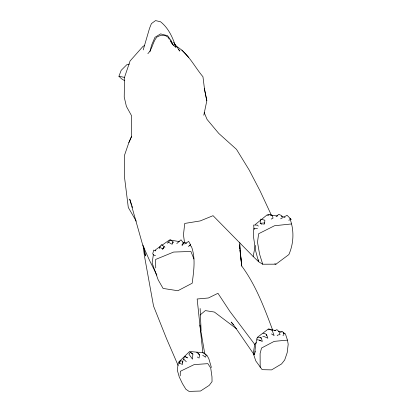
<?xml version="1.0" encoding="UTF-8"?>
<svg xmlns="http://www.w3.org/2000/svg" width="412" height="412" viewBox="0 0 412 412"><rect width="100%" height="100%" fill="white"/><g stroke="black" fill="none" stroke-linecap="round" stroke-linejoin="round"><path stroke-width="0.62" d="M144.658 45.5L143 46.381L130.074 60.971L124.496 77.394L124.228 97.098L126.402 106.409L131.49 115.602L131.423 136.846L128.853 142.629L124.439 155.489L124.373 176.151L128.297 207.483L136.238 221.136M189.778 245.377L191.405 246.402C195.818 258.18 193.748 271.111 192.177 283.24L177.871 290.738L163.085 288.431L158.193 279.908L152.141 263L153.367 254.709M180.214 375.842L180.322 371.305L194.191 364.589L207.844 363.657L210.707 367.957L211.974 376.815L212.051 381.594L209.224 385.369L200.5 391.029L189.062 391.4L185.879 389.247L182.423 383.577L179.23 376.877L177.284 370.094L178.381 362.375L189.572 351.513L203.729 352.749L207.143 355.592L208.869 358.831L211.407 367.494M260.183 367.349L260.101 353.511L261.538 348.027L274.232 341.352L287.478 340.121L288.189 344.303L287.169 352.76L284.671 360.016L281.525 363.971L271.601 369.878L262.14 369.672L255.764 360.871L253.303 353.517L234.129 325.691L231.147 322.035L233.619 324.805M266.476 335.698L266.528 334.549L264.499 333.359L263.026 333.277M263.845 224.633L264.669 222.949L264.864 220.219L260.564 219.143L260.193 223.314L262.125 224.386M190.226 352.203L192.873 354.032L192.481 359.151L189.185 354.552M280.402 332.237L282.174 331.325L283.945 333.117L283.78 335.085L282.936 335.296M182.825 361.139L182.49 364.404L179.472 363.302L180.152 360.742L182.825 361.139L182.315 362.848M257.243 340.091L257.366 339.019M256.434 342.563L254.693 344.334L253.303 353.517L254.039 354.541M290.11 219.132C294.25 230.643 293.797 243.368 288.869 254.575L275.978 264.174L262.702 264.216L258.551 261.687L253.179 256.501L255.265 245.434M254.786 353.63L254.539 354.887L255.584 345.287L256.758 338.788L257.474 337.268L268.49 328.884L275.813 330.676M255.038 352.373L255.291 351.117M203.801 115.226L206.824 100.77L204.3 88.266L206.824 100.77M150.05 51.613L151.451 45.49L154.958 37.322L160.603 33.872L167.612 35.731L170.826 40.268L173.349 45.305M198.991 358.105L199.738 354.974L199.372 354.485M143.216 49.893L149.515 28.371L151.42 23.597L155.54 20.6L160.52 21.754C168.451 27.959 172.716 37.461 175.718 46.85L174.626 44.038M183.876 360.165L183.649 359.073L184.602 356.195L187.537 357.93L185.441 356.807M124.785 80.773L121.509 78.764L118.924 76.266L121.19 70.328L126.86 64.669L129.363 64.097M179.472 363.302L180.152 361.643M128.853 142.629L131.598 136.3M155.092 250.867L155.587 249.77L160.227 246.489M168.343 242.107L170.594 239.825L173.205 242.04L172.087 244.27L168.343 242.107L167.22 243.271M162.426 249.502L164.182 246.639L161.545 244.589L159.475 247.288L159.614 248.539M188.881 354.258L189.891 352.713M147.851 53.689C152.564 48.961 152.672 41.797 156.946 37.034L160.85 35.247L164.96 35.381L168.142 37.255L169.327 39.387M182.016 245.707L183.721 243.255L180.997 239.805L176.789 243.574M184.756 243.992L188.65 241.391L190.488 244.682L189.772 245.614L188.248 246.391M172.427 243.013L173.205 242.04M277.152 335.739L277.997 334.956L280.016 334.637L278.996 331.598L276.952 329.641L274.583 330.738M200.098 314.984L205.351 310.602L214.395 312.059L236.54 328.812M276.081 216.568L278.795 214.317L281.741 215.656L282.328 217.958L280.582 218.844M255.234 224.54L260.518 220.24M261.476 219.457L267.239 214.76L269.093 214.982M267.604 215.605L269.139 214.446L272.239 215.301L273.032 218.149L271.178 219.086M189.572 245.356L190.488 244.682M181.975 244.522L183.721 243.255L182.784 243.914M161.777 245.398L169.517 239.928L179.308 241.592M283.446 333.432L283.945 333.117M283.806 217.206L287.03 215.26L291.068 219.328L288.797 220.255M268.356 329.785L270.102 329.471L272.281 330.666L274.119 335.574L271.508 333.921M257.557 337.423L259.06 337.212L261.399 338.005L262.284 341.445L258.612 339.895L260.801 340.667M291.433 223.953L274.521 225.74L258.638 233.738L257.5 242.225L259.575 254.147L262.702 264.216M260.193 223.314L264.669 222.949M258.278 226.111L257.49 225.127L253.663 225.029L253.952 228.67L257.49 228.485M203.497 353.305L204.29 353.311L206.237 355.371L205.506 357.189L202.689 355.211M262.799 336.403L263.948 336.46L267.846 338.201L266.528 334.549M155.535 255.358L154.16 255.286L152.713 253.931L153.697 250.105L155.844 250.882M270.334 215.131L277.755 216.017M281.468 216.46L285.016 217.294M260.302 337.84L261.399 338.005M182.98 242.22L185.426 242.637L186.512 243.322M118.924 76.266L124.496 77.394M278.255 331.269L281.303 332.015M274.752 263.829L275.978 264.174M196.632 352.358L197.405 352.657L199.738 354.974L197.966 353.481M159.475 247.288L163.034 248.894L164.182 246.639L164.944 247.241M175.909 45.989C188.042 52.901 194.248 66.404 202.956 76.75L204.501 89.08M283.096 332.613L285.377 333.792L287.478 340.121M197.322 356.983L198.363 357.652M190.756 352.569L192.873 354.032M289.796 218.412L291.068 219.328M176.048 47.601L173.236 45.001L170.218 40.984M253.952 228.67L254.652 229.34M183.649 359.073L186.291 361.731M253.179 256.501L213.05 215.682L200.175 220.94L184.725 223.438L183.464 234.845L184.602 243.116M188.65 57.459L181.893 50.048M178.262 49.301L179.915 51.098L173.524 42.225M254.693 344.334L229.839 311.343L217.958 293.293L208.39 297.989L197.157 298.994L202.853 352.842M171.953 43.44L172.68 44.47M170.8 40.567L172.757 44.47M156.89 275.134L149.597 260.559L142.784 245.284L129.703 199.109L131.536 204.522M271.384 215.208L260.101 190.952L249.09 169.868L236.493 149.36L218.767 133.431L207.092 119.465L204.172 112.548M178.138 365.475L166.572 338.731L153.537 306.059L144.509 256.321L142.995 245.052M193.944 258.993L190.911 251.469L173.643 252.051L155.592 259.472L155.746 267.939M272.739 330.316C264.365 307.991 255.991 285.423 241.746 266.034L239.99 250.244M131.943 205.722L132.551 207.524M143.798 247.205L145.374 255.996L144.571 250.264M199.846 325.078L204.779 353.877M258.288 259.817L258.551 261.687L255.595 250.692L253.596 237.389L253.596 229M239.614 244.584L241.746 266.034L240.098 250.996L239.789 242.673M239.593 246.551L239.81 248.457M239.568 246.458L239.779 248.348M200.144 308.5L201.092 330.522"/></g></svg>
